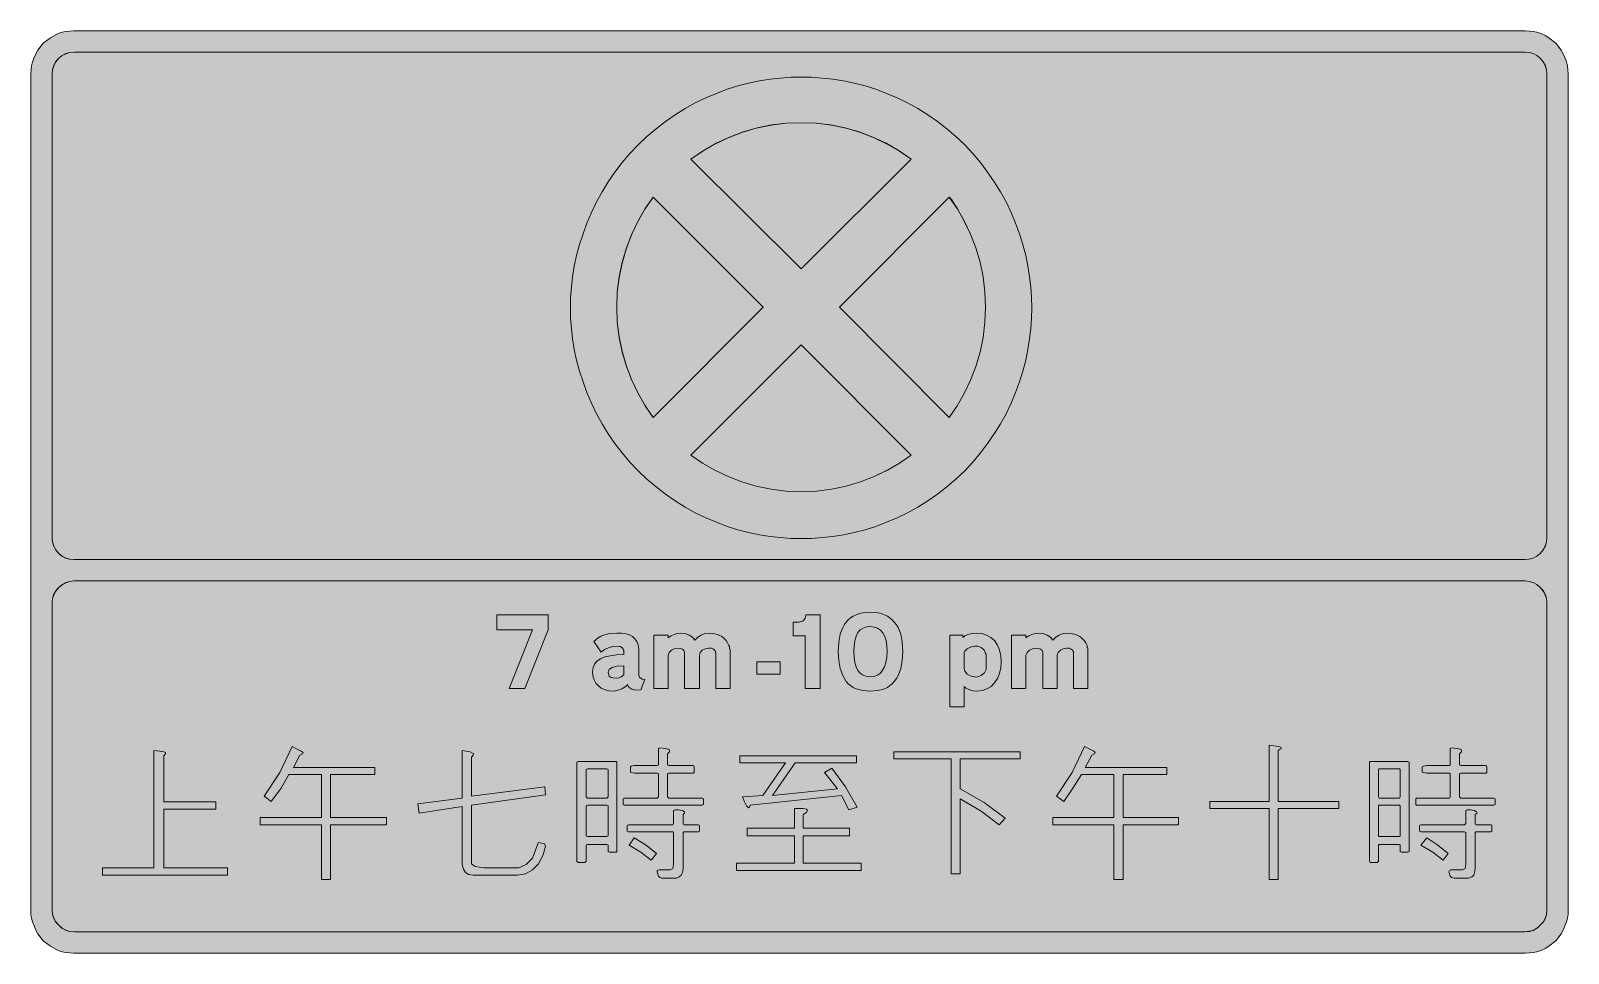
# Model space of a CAD drawing. Header units: metres. Extents: x 72 to 497, y 9 to 263.
import ezdxf

# ---------------------------------------------------------------- set-up
doc = ezdxf.new("R2010")
doc.units = ezdxf.units.M
for name, color, linetype, true_color in [('FILL_BLACK_000000', 7, 'Continuous', 0x000000), ('FILL_PINK_E1E1E1', 7, 'Continuous', 0xe1e1e1), ('FILL_WHITE_FFFFFF', 7, 'Continuous', 0xffffff), ('FILL_YELLOW_FFFF00', 7, 'Continuous', 0xffff00)]:
    doc.layers.add(name, color=color, linetype=linetype, true_color=true_color)

msp = doc.modelspace()

# ---------------------------------------------------------------- hatches: boundary and pattern name
at = {"layer": 'FILL_BLACK_000000', "true_color": 0x000000}
h = msp.add_hatch(color=7, dxfattribs=at)
h.dxf.hatch_style = 1
h.paths.add_polyline_path([(488.34, 262.96), (489.42, 262.62), (490.57, 262.05), (491.62, 261.4), (493.56, 259.92), (495.02, 258.01), (495.61, 257.01), (496.08, 255.96), (496.52, 254.78), (496.8, 253.64), (496.98, 251.46), (496.98, 20.52), (496.94, 19.44), (496.8, 18.36), (496.52, 17.28), (496.08, 16.2), (495.61, 15.05), (495.02, 14), (493.56, 12.06), (491.62, 10.57), (490.57, 9.93), (489.42, 9.36), (488.34, 9.02), (487.26, 8.8), (485.1, 8.64), (84.24, 8.64), (82.08, 8.8), (81, 9.02), (79.92, 9.36), (77.78, 10.57), (75.78, 12.06), (74.32, 13.99), (73.73, 15.05), (73.26, 16.2), (72.82, 17.28), (72.54, 18.36), (72.4, 19.44), (72.36, 20.52), (72.36, 251.46), (72.54, 253.64), (72.82, 254.78), (73.26, 255.96), (73.73, 257.01), (74.32, 258.01), (75.78, 259.92), (77.78, 261.4), (79.92, 262.62), (81, 262.96), (82.08, 263.18), (84.24, 263.34), (485.1, 263.34), (487.26, 263.18), (488.34, 262.96)])
h.paths.add_polyline_path([(82.08, 257.04), (81.02, 256.48), (80.1, 255.78), (79.29, 254.78), (78.73, 253.69), (78.4, 252.57), (78.3, 251.46), (78.3, 123.3), (78.4, 122.12), (78.73, 121), (79.29, 119.96), (80.1, 118.98), (80.97, 118.27), (81.97, 117.76), (83.06, 117.46), (84.24, 117.36), (485.1, 117.36), (486.2, 117.46), (487.3, 117.76), (488.34, 118.27), (489.24, 118.98), (490.05, 119.98), (490.61, 121.07), (490.94, 122.19), (491.04, 123.3), (491.04, 251.46), (490.94, 252.57), (490.61, 253.69), (490.05, 254.78), (489.24, 255.78), (488.32, 256.48), (487.26, 257.04), (486.18, 257.35), (485.1, 257.4), (84.24, 257.4), (83.16, 257.35), (82.08, 257.04)], flags=16)
h.paths.add_polyline_path([(83.14, 111.32), (82.03, 110.99), (81, 110.43), (80.1, 109.62), (79.29, 108.64), (78.73, 107.62), (78.4, 106.56), (78.3, 105.48), (78.3, 20.52), (78.4, 19.34), (78.73, 18.25), (79.29, 17.25), (80.1, 16.38), (80.97, 15.57), (81.97, 15.01), (83.06, 14.68), (84.24, 14.58), (485.1, 14.58), (486.28, 14.68), (487.37, 15.01), (488.37, 15.57), (489.24, 16.38), (490.05, 17.25), (490.61, 18.25), (490.94, 19.34), (491.04, 20.52), (491.04, 105.48), (490.94, 106.56), (490.61, 107.62), (490.05, 108.64), (489.24, 109.62), (488.34, 110.43), (487.3, 110.99), (486.2, 111.32), (485.1, 111.42), (84.24, 111.42), (83.14, 111.32)], flags=16)
h = msp.add_hatch(color=7, dxfattribs=at)
h.dxf.hatch_style = 1
h.paths.add_polyline_path([(347.15, 172.35), (346.39, 169.38), (345.46, 166.41), (344.34, 163.44), (343.11, 160.5), (341.72, 157.61), (340.17, 154.79), (338.47, 152.03), (336.62, 149.35), (334.65, 146.76), (332.53, 144.25), (330.3, 141.84), (327.89, 139.55), (325.38, 137.39), (322.79, 135.38), (320.11, 133.51), (317.35, 131.8), (314.53, 130.25), (311.64, 128.85), (308.7, 127.62), (305.73, 126.5), (302.76, 125.57), (299.79, 124.81), (296.82, 124.2), (293.85, 123.73), (290.9, 123.39), (287.99, 123.19), (285.12, 123.12), (282.28, 123.19), (279.43, 123.39), (276.54, 123.73), (273.6, 124.2), (270.63, 124.81), (267.66, 125.57), (264.69, 126.5), (261.72, 127.62), (258.78, 128.85), (255.89, 130.25), (253.07, 131.8), (250.31, 133.51), (247.63, 135.38), (245.04, 137.39), (242.53, 139.55), (240.12, 141.84), (237.83, 144.25), (235.7, 146.76), (233.71, 149.35), (231.86, 152.03), (230.16, 154.79), (228.6, 157.61), (227.18, 160.5), (225.9, 163.44), (223.92, 169.38), (223.12, 172.35), (222.48, 175.32), (222.01, 178.26), (221.67, 181.15), (221.47, 184), (221.4, 186.84), (221.47, 189.68), (221.67, 192.53), (222.01, 195.42), (222.48, 198.36), (223.12, 201.33), (223.92, 204.3), (225.9, 210.24), (227.18, 213.18), (228.6, 216.07), (230.16, 218.89), (231.86, 221.65), (233.71, 224.33), (235.7, 226.92), (237.83, 229.43), (240.12, 231.84), (242.53, 234.13), (245.04, 236.29), (247.63, 238.3), (250.31, 240.16), (253.07, 241.88), (255.89, 243.43), (258.78, 244.83), (261.72, 246.06), (264.69, 247.18), (267.66, 248.11), (270.63, 248.87), (273.6, 249.48), (276.54, 249.95), (279.43, 250.29), (282.28, 250.49), (285.12, 250.56), (287.99, 250.49), (290.9, 250.29), (293.85, 249.95), (296.82, 249.48), (299.79, 248.87), (302.76, 248.11), (305.73, 247.18), (308.7, 246.06), (311.64, 244.83), (314.53, 243.43), (317.35, 241.88), (320.11, 240.16), (322.79, 238.3), (325.38, 236.29), (327.89, 234.13), (330.3, 231.84), (332.53, 229.43), (334.65, 226.92), (336.62, 224.33), (338.47, 221.65), (340.17, 218.89), (341.72, 216.07), (343.11, 213.18), (344.34, 210.24), (345.46, 207.27), (346.39, 204.3), (347.15, 201.33), (347.76, 198.36), (348.23, 195.42), (348.57, 192.53), (348.77, 189.68), (348.84, 186.84), (348.77, 184), (348.57, 181.15), (348.23, 178.26), (347.76, 175.32), (347.15, 172.35)])
h.paths.add_polyline_path([(297.24, 236.53), (293.27, 237.32), (289.22, 237.8), (285.12, 237.96), (281.02, 237.8), (276.98, 237.32), (273, 236.53), (269.1, 235.42), (265.31, 234), (261.63, 232.26), (258.09, 230.23), (254.7, 227.88), (285.12, 197.64), (315.54, 227.88), (312.15, 230.23), (308.61, 232.26), (304.93, 234), (301.14, 235.42), (297.24, 236.53)], flags=16)
h.paths.add_polyline_path([(239.95, 210.51), (238.22, 206.83), (236.79, 203.04), (235.66, 199.14), (234.84, 195.16), (234.35, 191.12), (234.18, 187.02), (234.35, 182.92), (234.84, 178.87), (235.66, 174.9), (236.79, 171), (238.22, 167.21), (239.95, 163.53), (241.97, 159.99), (244.26, 156.6), (274.68, 187.02), (244.26, 217.44), (241.97, 214.05), (239.95, 210.51)], flags=16)
h.paths.add_polyline_path([(328.17, 159.81), (330.14, 163.21), (331.88, 166.83), (333.36, 170.64), (334.54, 174.62), (335.39, 178.69), (335.89, 182.84), (336.06, 187.02), (335.89, 191.28), (335.39, 195.41), (334.54, 199.45), (333.36, 203.4), (331.88, 207.22), (330.12, 210.78), (328.32, 214.2), (327.24, 215.82), (326.9, 216.27), (326.7, 216.72), (326.45, 216.9), (326.34, 217.08), (326.16, 217.26), (325.98, 217.44), (295.74, 187.02), (325.98, 156.6), (328.17, 159.81)], flags=16)
h.paths.add_polyline_path([(254.7, 146.16), (257.91, 143.97), (261.32, 142), (264.93, 140.26), (268.74, 138.78), (272.72, 137.6), (276.8, 136.75), (280.94, 136.25), (285.12, 136.08), (289.38, 136.25), (293.51, 136.75), (297.55, 137.6), (301.5, 138.78), (305.31, 140.26), (308.93, 142), (312.33, 143.97), (315.54, 146.16), (285.12, 176.58), (254.7, 146.16)], flags=16)
h = msp.add_hatch(color=7, dxfattribs=at)
h.dxf.hatch_style = 1
h.paths.add_polyline_path([(208.8, 81.72), (204.48, 81.72), (210.96, 97.92), (201.06, 97.92), (201.06, 102.06), (215.28, 102.06), (215.28, 97.92), (208.8, 81.72)])
h = msp.add_hatch(color=7, dxfattribs=at)
h.dxf.hatch_style = 1
h.paths.add_polyline_path([(282.96, 96.3), (282.96, 100.08), (284.58, 100.08), (285.66, 100.44), (286.2, 101.16), (286.36, 101.54), (286.38, 102.06), (290.34, 102.06), (290.34, 81.72), (286.2, 81.72), (286.2, 96.3), (282.96, 96.3)])
h = msp.add_hatch(color=7, dxfattribs=at)
h.dxf.hatch_style = 1
h.paths.add_polyline_path([(295.92, 96.71), (296.6, 98.56), (297.05, 99.36), (297.56, 100.08), (298.15, 100.71), (298.8, 101.26), (299.52, 101.73), (300.32, 102.11), (301.18, 102.4), (302.12, 102.61), (304.2, 102.78), (306.33, 102.61), (307.27, 102.4), (308.14, 102.11), (308.93, 101.73), (309.64, 101.26), (310.29, 100.71), (310.86, 100.08), (311.43, 99.36), (311.91, 98.56), (312.31, 97.68), (312.64, 96.71), (313.06, 94.51), (313.2, 91.98), (313.06, 89.45), (312.64, 87.23), (311.91, 85.32), (311.43, 84.48), (310.86, 83.7), (310.29, 83.07), (309.64, 82.52), (308.93, 82.05), (308.14, 81.68), (307.27, 81.38), (306.33, 81.17), (304.2, 81), (302.15, 81.17), (300.33, 81.68), (299.52, 82.05), (298.78, 82.52), (298.12, 83.07), (297.54, 83.7), (296.6, 85.32), (295.92, 87.23), (295.52, 89.45), (295.38, 91.98), (295.52, 94.51), (295.92, 96.71)])
h.paths.add_polyline_path([(299.97, 88.91), (300.32, 87.7), (300.8, 86.71), (301.43, 85.95), (302.21, 85.4), (303.13, 85.07), (304.2, 84.96), (305.32, 85.06), (306.25, 85.39), (307.01, 85.95), (307.62, 86.76), (308.12, 87.7), (308.52, 88.9), (308.78, 90.33), (308.88, 91.98), (308.8, 93.57), (308.58, 94.95), (308.21, 96.12), (307.69, 97.09), (307.03, 97.84), (306.22, 98.38), (305.28, 98.71), (304.2, 98.82), (303.16, 98.72), (302.22, 98.42), (301.42, 97.91), (300.78, 97.2), (300.31, 96.16), (299.97, 94.93), (299.77, 93.53), (299.7, 91.98), (299.77, 90.33), (299.97, 88.91)], flags=16)
h = msp.add_hatch(color=7, dxfattribs=at)
h.dxf.hatch_style = 1
h.paths.add_polyline_path([(236.14, 92.23), (235.98, 92.52), (235.87, 92.79), (235.62, 93.06), (235.12, 93.31), (234.36, 93.42), (233.07, 93.32), (231.91, 93.01), (230.84, 92.51), (229.86, 91.8), (227.88, 94.68), (229.09, 95.71), (229.8, 96.15), (230.58, 96.48), (232.31, 96.88), (234.18, 97.02), (235.51, 97.01), (236.68, 96.85), (237.68, 96.54), (238.52, 96.07), (239.2, 95.46), (239.72, 94.69), (240.09, 93.77), (240.3, 92.7), (240.3, 85.32), (240.5, 84.82), (240.63, 84.66), (240.84, 84.6), (241.24, 84.35), (241.92, 84.24), (240.84, 81.36), (239.38, 81.31), (238.32, 81.54), (237.49, 82.1), (237.06, 82.8), (236.85, 82.47), (236.52, 82.16), (235.6, 81.63), (234.5, 81.23), (233.46, 81), (232.15, 81.1), (230.96, 81.38), (229.94, 81.84), (229.14, 82.44), (228.43, 83.21), (227.92, 84.15), (227.62, 85.22), (227.52, 86.4), (227.65, 87.53), (228.06, 88.5), (228.73, 89.3), (229.68, 89.95), (230.89, 90.45), (232.38, 90.8), (234.13, 91.01), (236.16, 91.08), (236.16, 91.8), (236.14, 92.23)])
h.paths.add_polyline_path([(232.92, 87.52), (232.45, 87.26), (232.11, 86.96), (231.91, 86.61), (231.84, 86.22), (231.97, 85.45), (232.14, 85.16), (232.38, 84.96), (232.69, 84.75), (233.08, 84.64), (234.18, 84.6), (234.88, 84.71), (235.44, 84.96), (236.16, 85.5), (236.16, 88.02), (234.27, 87.89), (232.92, 87.52)], flags=16)
h = msp.add_hatch(color=7, dxfattribs=at)
h.dxf.hatch_style = 1
h.paths.add_polyline_path([(261.4, 92.14), (261, 92.52), (260.7, 92.73), (260.35, 92.83), (259.56, 92.88), (258.63, 92.72), (257.83, 92.29), (257.26, 91.66), (257.1, 91.3), (257.04, 90.9), (257.04, 81.72), (252.9, 81.72), (252.9, 91.8), (252.74, 92.27), (252.32, 92.61), (251.68, 92.81), (250.92, 92.88), (250.1, 92.72), (249.32, 92.29), (248.72, 91.66), (248.4, 90.9), (248.4, 81.72), (244.44, 81.72), (244.44, 96.48), (248.4, 96.48), (248.4, 95.76), (249.21, 96.28), (250.02, 96.66), (250.85, 96.91), (251.82, 97.02), (253.1, 96.89), (254.21, 96.5), (255.11, 95.88), (255.78, 95.04), (256.55, 95.88), (257.49, 96.5), (258.56, 96.89), (259.74, 97.02), (260.77, 96.91), (261.7, 96.71), (262.52, 96.43), (263.25, 96.05), (263.87, 95.58), (264.4, 95.02), (264.82, 94.36), (265.14, 93.6), (265.3, 93.33), (265.32, 93.06), (265.32, 92.88), (265.32, 92.7), (265.48, 92.59), (265.5, 92.34), (265.5, 81.72), (261.54, 81.72), (261.54, 91.62), (261.4, 92.14)])
h = msp.add_hatch(color=7, dxfattribs=at)
h.dxf.hatch_style = 1
h.paths.add_polyline_path([(326.16, 76.68), (326.16, 96.48), (329.76, 96.48), (329.76, 95.94), (329.94, 95.94), (330.3, 96.3), (331.2, 96.66), (332.37, 96.91), (333.54, 97.02), (334.99, 96.88), (336.33, 96.48), (337.54, 95.8), (338.58, 94.86), (339.32, 93.68), (339.89, 92.32), (340.25, 90.78), (340.38, 89.1), (340.26, 87.41), (339.9, 85.86), (339.32, 84.48), (338.54, 83.29), (337.57, 82.33), (336.43, 81.61), (335.14, 81.16), (333.72, 81), (332.52, 81.12), (331.45, 81.43), (330.61, 81.84), (330.12, 82.26), (330.12, 76.68), (326.16, 76.68)])
h.paths.add_polyline_path([(331.02, 85.68), (332.08, 85.12), (333, 84.96), (333.41, 84.89), (333.83, 84.94), (334.8, 85.32), (335.3, 85.65), (335.72, 86.06), (336.24, 86.94), (336.24, 91.26), (336.06, 91.44), (335.63, 92.32), (335.28, 92.73), (334.8, 93.06), (334.37, 93.27), (333.92, 93.38), (333.18, 93.42), (333, 93.42), (331.94, 93.16), (331.02, 92.68), (330.37, 92.03), (330.18, 91.66), (330.12, 91.26), (330.12, 87.3), (330.37, 86.56), (331.02, 85.68)], flags=16)
h = msp.add_hatch(color=7, dxfattribs=at)
h.dxf.hatch_style = 1
h.paths.add_polyline_path([(348.99, 92.72), (348.17, 92.3), (347.54, 91.67), (347.22, 90.9), (347.22, 81.72), (343.26, 81.72), (343.26, 96.48), (347.22, 96.48), (347.22, 95.76), (348.03, 96.28), (348.84, 96.66), (349.74, 96.91), (350.64, 97.02), (351.99, 96.89), (353.09, 96.5), (353.96, 95.88), (354.6, 95.04), (355.45, 95.88), (356.4, 96.5), (357.49, 96.89), (358.74, 97.02), (360.6, 96.71), (361.4, 96.43), (362.12, 96.05), (362.75, 95.58), (363.3, 95.02), (363.76, 94.36), (364.14, 93.6), (364.14, 93.06), (364.32, 92.88), (364.32, 92.7), (364.32, 92.34), (364.32, 81.72), (360.36, 81.72), (360.36, 91.62), (360.34, 91.89), (360.18, 92.16), (360.07, 92.41), (359.82, 92.52), (359.52, 92.73), (359.17, 92.83), (358.38, 92.88), (357.53, 92.72), (356.72, 92.3), (356.1, 91.67), (355.92, 91.3), (355.86, 90.9), (355.86, 81.72), (351.9, 81.72), (351.9, 91.8), (351.67, 92.27), (351.25, 92.61), (350.66, 92.81), (349.92, 92.88), (348.99, 92.72)])
h = msp.add_hatch(color=7, dxfattribs=at)
h.dxf.hatch_style = 1
h.paths.add_polyline_path([(279.36, 89.1), (279.36, 85.68), (272.88, 85.68), (272.88, 89.1), (279.36, 89.1)])
h = msp.add_hatch(color=7, dxfattribs=at)
h.dxf.hatch_style = 1
h.paths.add_polyline_path([(92.16, 32.22), (106.38, 32.22), (106.38, 64.62), (108, 64.44), (109.08, 64.26), (109.62, 64.08), (109.62, 63.72), (109.08, 63.18), (109.08, 50.4), (123.48, 50.4), (123.48, 48.42), (109.08, 48.42), (109.08, 32.22), (126.72, 32.22), (126.72, 30.24), (92.16, 30.24), (92.16, 32.22)])
h = msp.add_hatch(color=7, dxfattribs=at)
h.dxf.hatch_style = 1
h.paths.add_polyline_path([(155.16, 28.98), (152.64, 28.98), (152.64, 44.1), (135.72, 44.1), (135.72, 46.08), (152.64, 46.08), (152.64, 57.96), (143.64, 57.96), (141.48, 54.18), (138.78, 50.58), (136.8, 52.02), (141.12, 58.5), (144.54, 65.7), (145.98, 64.98), (147.06, 64.44), (147.6, 64.08), (147.42, 63.72), (146.7, 63.36), (144.9, 59.94), (167.4, 59.94), (167.4, 57.96), (155.16, 57.96), (155.16, 46.08), (170.64, 46.08), (170.64, 44.1), (155.16, 44.1), (155.16, 28.98)])
h = msp.add_hatch(color=7, dxfattribs=at)
h.dxf.hatch_style = 1
h.paths.add_polyline_path([(194.04, 33.3), (195.12, 32.58), (197.46, 32.22), (207.18, 32.22), (209.16, 33.12), (210.96, 34.92), (212.4, 38.88), (212.58, 39.24), (214.2, 38.88), (214.56, 38.16), (213.84, 35.82), (212.58, 33.3), (210.96, 31.68), (208.98, 30.6), (206.82, 30.24), (194.58, 30.24), (193.32, 30.42), (192.42, 30.96), (191.88, 31.86), (191.52, 33.12), (191.52, 49.14), (179.64, 47.34), (179.28, 49.86), (191.52, 51.48), (191.52, 64.62), (193.68, 64.26), (194.4, 63.9), (194.76, 63.72), (194.58, 63.36), (194.04, 62.82), (194.04, 52.02), (214.38, 54.54), (214.56, 52.38), (194.04, 49.5), (194.04, 33.3)])
h = msp.add_hatch(color=7, dxfattribs=at)
h.dxf.hatch_style = 1
h.paths.add_polyline_path([(257.76, 51.48), (258.12, 51.3), (258.12, 49.68), (257.76, 49.5), (236.34, 49.5), (235.98, 49.68), (235.98, 51.3), (236.34, 51.48), (245.34, 51.48), (245.7, 51.84), (245.7, 58.14), (245.34, 58.32), (239.04, 58.32), (238.14, 58.5), (237.96, 58.68), (237.96, 60.12), (238.14, 60.3), (239.04, 60.48), (245.34, 60.48), (245.7, 60.66), (245.7, 65.16), (246.06, 65.34), (247.5, 65.16), (248.4, 64.98), (248.76, 64.8), (248.76, 64.26), (248.22, 63.72), (248.22, 60.66), (248.58, 60.48), (255.42, 60.48), (255.6, 60.12), (255.6, 58.68), (255.42, 58.32), (248.58, 58.32), (248.22, 58.14), (248.22, 51.84), (248.58, 51.48), (257.76, 51.48)])
h = msp.add_hatch(color=7, dxfattribs=at)
h.dxf.hatch_style = 1
h.paths.add_polyline_path([(329.04, 30.6), (326.52, 30.6), (326.52, 62.28), (310.68, 62.28), (310.68, 64.26), (345.6, 64.26), (345.6, 62.28), (329.04, 62.28), (329.04, 54), (335.7, 50.22), (341.46, 45.9), (339.84, 44.1), (334.8, 47.88), (329.04, 51.3), (329.04, 30.6)])
h = msp.add_hatch(color=7, dxfattribs=at)
h.dxf.hatch_style = 1
h.paths.add_polyline_path([(374.04, 28.98), (371.52, 28.98), (371.52, 44.1), (354.6, 44.1), (354.6, 46.08), (371.52, 46.08), (371.52, 57.96), (362.52, 57.96), (360.18, 54.18), (357.66, 50.58), (355.68, 52.02), (360, 58.5), (363.42, 65.7), (364.86, 64.98), (365.94, 64.44), (366.3, 64.08), (366.12, 63.72), (365.4, 63.36), (363.6, 59.94), (386.1, 59.94), (386.1, 57.96), (374.04, 57.96), (374.04, 46.08), (389.34, 46.08), (389.34, 44.1), (374.04, 44.1), (374.04, 28.98)])
h = msp.add_hatch(color=7, dxfattribs=at)
h.dxf.hatch_style = 1
h.paths.add_polyline_path([(414.36, 48.6), (397.98, 48.6), (397.98, 50.58), (414.36, 50.58), (414.36, 66.06), (417.06, 65.7), (417.6, 65.52), (417.78, 65.16), (417.42, 64.98), (416.88, 64.62), (416.88, 50.58), (433.62, 50.58), (433.62, 48.6), (416.88, 48.6), (416.88, 28.98), (414.36, 28.98), (414.36, 48.6)])
h = msp.add_hatch(color=7, dxfattribs=at)
h.dxf.hatch_style = 1
h.paths.add_polyline_path([(476.46, 51.48), (476.82, 51.3), (476.82, 49.68), (476.46, 49.5), (455.04, 49.5), (454.86, 49.68), (454.86, 51.3), (455.04, 51.48), (464.22, 51.48), (464.4, 51.84), (464.4, 58.14), (464.22, 58.32), (457.92, 58.32), (457.02, 58.5), (456.66, 58.68), (456.66, 60.12), (457.02, 60.3), (457.92, 60.48), (464.22, 60.48), (464.4, 60.66), (464.4, 65.16), (464.76, 65.34), (466.2, 65.16), (467.1, 64.98), (467.46, 64.8), (467.46, 64.26), (466.92, 63.72), (466.92, 60.66), (467.28, 60.48), (474.3, 60.48), (474.48, 60.12), (474.48, 58.68), (474.3, 58.32), (467.28, 58.32), (466.92, 58.14), (466.92, 51.84), (467.28, 51.48), (476.46, 51.48)])
h = msp.add_hatch(color=7, dxfattribs=at)
h.dxf.hatch_style = 1
h.paths.add_polyline_path([(225.72, 38.52), (225.72, 34.02), (225.36, 33.66), (223.56, 33.66), (223.2, 34.02), (223.2, 61.38), (223.56, 61.56), (234, 61.56), (234.18, 61.38), (234.18, 36.72), (234, 36.54), (232.2, 36.54), (231.84, 36.72), (231.84, 38.52), (231.48, 38.7), (226.08, 38.7), (225.72, 38.52)])
h.paths.add_polyline_path([(231.48, 49.5), (226.08, 49.5), (225.72, 49.32), (225.72, 41.04), (226.08, 40.86), (231.48, 40.86), (231.84, 41.04), (231.84, 49.32), (231.48, 49.5)], flags=16)
h.paths.add_polyline_path([(231.84, 59.4), (231.48, 59.58), (226.08, 59.58), (225.72, 59.4), (225.72, 51.84), (226.08, 51.48), (231.48, 51.48), (231.84, 51.84), (231.84, 59.4)], flags=16)
h = msp.add_hatch(color=7, dxfattribs=at)
h.dxf.hatch_style = 1
h.paths.add_polyline_path([(293.58, 59.76), (297.36, 54.54), (300.6, 48.96), (298.26, 48.24), (296.28, 52.2), (271.08, 49.5), (270.9, 48.96), (270.54, 48.78), (270, 49.32), (269.46, 50.4), (268.92, 51.84), (274.5, 52.2), (280.8, 61.2), (268.2, 61.2), (268.2, 63.18), (300.42, 63.18), (300.42, 61.2), (283.5, 61.2), (277.2, 52.2), (295.2, 54), (291.6, 58.5), (293.58, 59.76)])
h = msp.add_hatch(color=7, dxfattribs=at)
h.dxf.hatch_style = 1
h.paths.add_polyline_path([(444.6, 34.02), (444.24, 33.66), (442.26, 33.66), (442.08, 34.02), (442.08, 61.38), (442.26, 61.56), (452.7, 61.56), (453.06, 61.38), (453.06, 36.72), (452.7, 36.54), (450.9, 36.54), (450.54, 36.72), (450.54, 38.52), (450.36, 38.7), (444.78, 38.7), (444.6, 38.52), (444.6, 34.02)])
h.paths.add_polyline_path([(444.78, 40.86), (450.36, 40.86), (450.54, 41.04), (450.54, 49.32), (450.36, 49.5), (444.78, 49.5), (444.6, 49.32), (444.6, 41.04), (444.78, 40.86)], flags=16)
h.paths.add_polyline_path([(444.78, 59.58), (444.6, 59.4), (444.6, 51.84), (444.78, 51.48), (450.36, 51.48), (450.54, 51.84), (450.54, 59.4), (450.36, 59.58), (444.78, 59.58)], flags=16)
h = msp.add_hatch(color=7, dxfattribs=at)
h.dxf.hatch_style = 1
h.paths.add_polyline_path([(252.54, 41.94), (252.54, 32.04), (252.36, 30.96), (252, 30.24), (251.46, 29.7), (250.74, 29.34), (246.6, 29.34), (246.06, 29.52), (245.7, 29.88), (245.34, 31.14), (245.34, 31.5), (245.88, 31.68), (248.94, 31.68), (249.66, 32.04), (249.84, 33.12), (249.84, 41.94), (249.66, 42.12), (237.42, 42.12), (237.06, 42.3), (237.06, 43.92), (237.42, 44.1), (249.66, 44.1), (249.84, 44.46), (249.84, 48.06), (250.38, 48.24), (251.28, 48.24), (252.36, 48.06), (252.9, 47.7), (252.9, 47.34), (252.54, 46.98), (252.54, 44.46), (252.72, 44.1), (256.68, 44.1), (257.04, 43.92), (257.04, 42.3), (256.68, 42.12), (252.72, 42.12), (252.54, 41.94)])
h = msp.add_hatch(color=7, dxfattribs=at)
h.dxf.hatch_style = 1
h.paths.add_polyline_path([(285.66, 33.48), (301.68, 33.48), (301.68, 31.5), (267.3, 31.5), (267.3, 33.48), (283.32, 33.48), (283.32, 41.04), (270.18, 41.04), (270.18, 43.2), (283.32, 43.2), (283.32, 48.6), (285.66, 48.6), (286.56, 48.42), (286.92, 48.06), (286.56, 47.52), (285.66, 46.98), (285.66, 43.2), (298.44, 43.2), (298.44, 41.04), (285.66, 41.04), (285.66, 33.48)])
h = msp.add_hatch(color=7, dxfattribs=at)
h.dxf.hatch_style = 1
h.paths.add_polyline_path([(468.72, 41.94), (468.36, 42.12), (456.3, 42.12), (455.94, 42.3), (455.94, 43.92), (456.3, 44.1), (468.36, 44.1), (468.72, 44.46), (468.72, 48.06), (469.08, 48.24), (469.98, 48.24), (471.06, 48.06), (471.6, 47.7), (471.78, 47.34), (471.24, 46.98), (471.24, 44.46), (471.42, 44.1), (475.56, 44.1), (475.92, 43.92), (475.92, 42.3), (475.56, 42.12), (471.42, 42.12), (471.24, 41.94), (471.24, 32.04), (471.06, 30.96), (470.88, 30.24), (470.34, 29.7), (469.44, 29.34), (465.48, 29.34), (464.76, 29.52), (464.4, 29.88), (464.04, 31.14), (464.22, 31.5), (464.58, 31.68), (467.82, 31.68), (468.54, 32.04), (468.72, 33.12), (468.72, 41.94)])
h = msp.add_hatch(color=7, dxfattribs=at)
h.dxf.hatch_style = 1
h.paths.add_polyline_path([(240.84, 36.54), (237.6, 38.52), (239.04, 40.5), (242.28, 38.52), (245.16, 36.18), (243.72, 34.38), (240.84, 36.54)])
h = msp.add_hatch(color=7, dxfattribs=at)
h.dxf.hatch_style = 1
h.paths.add_polyline_path([(456.3, 38.52), (457.92, 40.5), (460.98, 38.52), (463.86, 36.18), (462.42, 34.38), (459.54, 36.54), (456.3, 38.52)])
at = {"layer": 'FILL_PINK_E1E1E1', "true_color": 0xe1e1e1}
h = msp.add_hatch(color=7, dxfattribs=at)
h.dxf.hatch_style = 1
h.paths.add_polyline_path([(285.12, 197.64), (254.7, 227.88), (257.91, 230.07), (261.31, 232.04), (264.93, 233.78), (268.74, 235.26), (272.72, 236.44), (276.8, 237.28), (280.94, 237.79), (285.12, 237.96), (289.38, 237.79), (293.51, 237.28), (297.55, 236.44), (301.5, 235.26), (305.31, 233.78), (308.92, 232.04), (312.33, 230.07), (315.54, 227.88), (285.12, 197.64)])
h = msp.add_hatch(color=7, dxfattribs=at)
h.dxf.hatch_style = 1
h.paths.add_polyline_path([(242.07, 159.81), (240.1, 163.21), (238.36, 166.83), (236.88, 170.64), (235.7, 174.62), (234.86, 178.69), (234.35, 182.84), (234.18, 187.02), (234.35, 191.28), (234.86, 195.41), (235.7, 199.45), (236.88, 203.4), (238.36, 207.21), (240.1, 210.82), (242.07, 214.23), (244.26, 217.44), (274.68, 187.02), (244.26, 156.6), (242.07, 159.81)])
h = msp.add_hatch(color=7, dxfattribs=at)
h.dxf.hatch_style = 1
h.paths.add_polyline_path([(328.17, 214.23), (330.14, 210.82), (331.88, 207.21), (333.36, 203.4), (334.54, 199.45), (335.38, 195.41), (335.89, 191.28), (336.06, 187.02), (335.89, 182.84), (335.38, 178.69), (334.54, 174.62), (333.36, 170.64), (331.88, 166.83), (330.14, 163.21), (328.17, 159.81), (325.98, 156.6), (295.74, 187.02), (325.98, 217.44), (328.17, 214.23)])
h = msp.add_hatch(color=7, dxfattribs=at)
h.dxf.hatch_style = 1
h.paths.add_polyline_path([(312.33, 143.97), (308.92, 142), (305.31, 140.26), (301.5, 138.78), (297.55, 137.6), (293.51, 136.75), (289.38, 136.25), (285.12, 136.08), (280.94, 136.25), (276.8, 136.75), (272.72, 137.6), (268.74, 138.78), (264.93, 140.26), (261.31, 142), (257.91, 143.97), (254.7, 146.16), (285.12, 176.58), (315.54, 146.16), (312.33, 143.97)])
at = {"layer": 'FILL_WHITE_FFFFFF', "true_color": 0xffffff}
h = msp.add_hatch(color=7, dxfattribs=at)
h.dxf.hatch_style = 1
h.paths.add_polyline_path([(486.2, 111.32), (487.31, 110.99), (488.34, 110.43), (489.24, 109.62), (489.72, 109.18), (490.1, 108.7), (490.68, 107.64), (490.93, 106.56), (491.04, 105.48), (491.04, 20.52), (490.93, 19.44), (490.68, 18.36), (490.1, 17.3), (489.72, 16.82), (489.24, 16.38), (488.8, 15.9), (488.32, 15.52), (487.26, 14.94), (486.18, 14.69), (485.1, 14.58), (84.24, 14.58), (83.14, 14.68), (82.04, 15.01), (81, 15.57), (80.1, 16.38), (79.29, 17.28), (78.73, 18.31), (78.4, 19.42), (78.3, 20.52), (78.3, 105.48), (78.41, 106.56), (78.66, 107.64), (79.25, 108.7), (79.62, 109.18), (80.1, 109.62), (81.02, 110.38), (82.08, 110.88), (83.16, 111.28), (84.24, 111.42), (485.1, 111.42), (486.2, 111.32)])
at = {"layer": 'FILL_YELLOW_FFFF00', "true_color": 0xffff00}
h = msp.add_hatch(color=7, dxfattribs=at)
h.dxf.hatch_style = 1
h.paths.add_polyline_path([(83.14, 117.46), (82.03, 117.76), (81, 118.27), (80.1, 118.98), (79.29, 119.98), (78.73, 121.07), (78.4, 122.19), (78.3, 123.3), (78.3, 251.46), (78.41, 252.54), (78.66, 253.62), (79.24, 254.77), (80.1, 255.78), (81, 256.49), (82.03, 256.99), (83.14, 257.3), (84.24, 257.4), (485.1, 257.4), (486.18, 257.35), (487.26, 257.04), (488.32, 256.48), (489.24, 255.78), (490.09, 254.77), (490.68, 253.62), (490.93, 252.54), (491.04, 251.46), (491.04, 123.3), (490.93, 122.22), (490.68, 121.14), (490.09, 120.06), (489.24, 118.98), (488.32, 118.28), (487.26, 117.72), (486.18, 117.4), (485.1, 117.36), (84.24, 117.36), (83.14, 117.46)])

# ---------------------------------------------------------------- linework, layer by layer
at = {"layer": 'FILL_BLACK_000000', "lineweight": 0, "true_color": 0x000000}
for points in [[(488.34, 262.96), (489.42, 262.62), (490.57, 262.05), (491.62, 261.4), (493.56, 259.92), (495.02, 258.01), (495.61, 257.01), (496.08, 255.96), (496.52, 254.78), (496.8, 253.64), (496.98, 251.46), (496.98, 20.52), (496.94, 19.44), (496.8, 18.36), (496.52, 17.28), (496.08, 16.2), (495.61, 15.05), (495.02, 14), (493.56, 12.06), (491.62, 10.57), (490.57, 9.93), (489.42, 9.36), (488.34, 9.02), (487.26, 8.8), (485.1, 8.64), (84.24, 8.64), (82.08, 8.8), (81, 9.02), (79.92, 9.36), (77.78, 10.57), (75.78, 12.06), (74.32, 13.99), (73.73, 15.05), (73.26, 16.2), (72.82, 17.28), (72.54, 18.36), (72.4, 19.44), (72.36, 20.52), (72.36, 251.46), (72.54, 253.64), (72.82, 254.78), (73.26, 255.96), (73.73, 257.01), (74.32, 258.01), (75.78, 259.92), (77.78, 261.4), (79.92, 262.62), (81, 262.96), (82.08, 263.18), (84.24, 263.34), (485.1, 263.34), (487.26, 263.18)], [(82.08, 257.04), (81.02, 256.48), (80.1, 255.78), (79.29, 254.78), (78.73, 253.69), (78.4, 252.57), (78.3, 251.46), (78.3, 123.3), (78.4, 122.12), (78.73, 121), (79.29, 119.96), (80.1, 118.98), (80.97, 118.27), (81.97, 117.76), (83.06, 117.46), (84.24, 117.36), (485.1, 117.36), (486.2, 117.46), (487.3, 117.76), (488.34, 118.27), (489.24, 118.98), (490.05, 119.98), (490.61, 121.07), (490.94, 122.19), (491.04, 123.3), (491.04, 251.46), (490.94, 252.57), (490.61, 253.69), (490.05, 254.78), (489.24, 255.78), (488.32, 256.48), (487.26, 257.04), (486.18, 257.35), (485.1, 257.4), (84.24, 257.4), (83.16, 257.35)], [(347.15, 172.35), (346.39, 169.38), (345.46, 166.41), (344.34, 163.44), (343.11, 160.5), (341.72, 157.61), (340.17, 154.79), (338.47, 152.03), (336.62, 149.35), (334.65, 146.76), (332.53, 144.25), (330.3, 141.84), (327.89, 139.55), (325.38, 137.39), (322.79, 135.38), (320.11, 133.51), (317.35, 131.8), (314.53, 130.25), (311.64, 128.85), (308.7, 127.62), (305.73, 126.5), (302.76, 125.57), (299.79, 124.81), (296.82, 124.2), (293.85, 123.73), (290.9, 123.39), (287.99, 123.19), (285.12, 123.12), (282.28, 123.19), (279.43, 123.39), (276.54, 123.73), (273.6, 124.2), (270.63, 124.81), (267.66, 125.57), (264.69, 126.5), (261.72, 127.62), (258.78, 128.85), (255.89, 130.25), (253.07, 131.8), (250.31, 133.51), (247.63, 135.38), (245.04, 137.39), (242.53, 139.55), (240.12, 141.84), (237.83, 144.25), (235.7, 146.76), (233.71, 149.35), (231.86, 152.03), (230.16, 154.79), (228.6, 157.61), (227.18, 160.5), (225.9, 163.44), (223.92, 169.38), (223.12, 172.35), (222.48, 175.32), (222.01, 178.26), (221.67, 181.15), (221.47, 184), (221.4, 186.84), (221.47, 189.68), (221.67, 192.53), (222.01, 195.42), (222.48, 198.36), (223.12, 201.33), (223.92, 204.3), (225.9, 210.24), (227.18, 213.18), (228.6, 216.07), (230.16, 218.89), (231.86, 221.65), (233.71, 224.33), (235.7, 226.92), (237.83, 229.43), (240.12, 231.84), (242.53, 234.13), (245.04, 236.29), (247.63, 238.3), (250.31, 240.16), (253.07, 241.88), (255.89, 243.43), (258.78, 244.83), (261.72, 246.06), (264.69, 247.18), (267.66, 248.11), (270.63, 248.87), (273.6, 249.48), (276.54, 249.95), (279.43, 250.29), (282.28, 250.49), (285.12, 250.56), (287.99, 250.49), (290.9, 250.29), (293.85, 249.95), (296.82, 249.48), (299.79, 248.87), (302.76, 248.11), (305.73, 247.18), (308.7, 246.06), (311.64, 244.83), (314.53, 243.43), (317.35, 241.88), (320.11, 240.16), (322.79, 238.3), (325.38, 236.29), (327.89, 234.13), (330.3, 231.84), (332.53, 229.43), (334.65, 226.92), (336.62, 224.33), (338.47, 221.65), (340.17, 218.89), (341.72, 216.07), (343.11, 213.18), (344.34, 210.24), (345.46, 207.27), (346.39, 204.3), (347.15, 201.33), (347.76, 198.36), (348.23, 195.42), (348.57, 192.53), (348.77, 189.68), (348.84, 186.84), (348.77, 184), (348.57, 181.15), (348.23, 178.26), (347.76, 175.32)], [(297.24, 236.53), (293.27, 237.32), (289.22, 237.8), (285.12, 237.96), (281.02, 237.8), (276.98, 237.32), (273, 236.53), (269.1, 235.42), (265.31, 234), (261.63, 232.26), (258.09, 230.23), (254.7, 227.88), (285.12, 197.64), (315.54, 227.88), (312.15, 230.23), (308.61, 232.26), (304.93, 234), (301.14, 235.42)], [(239.95, 210.51), (238.22, 206.83), (236.79, 203.04), (235.66, 199.14), (234.84, 195.16), (234.35, 191.12), (234.18, 187.02), (234.35, 182.92), (234.84, 178.87), (235.66, 174.9), (236.79, 171), (238.22, 167.21), (239.95, 163.53), (241.97, 159.99), (244.26, 156.6), (274.68, 187.02), (244.26, 217.44), (241.97, 214.05)], [(328.17, 159.81), (330.14, 163.21), (331.88, 166.83), (333.36, 170.64), (334.54, 174.62), (335.39, 178.69), (335.89, 182.84), (336.06, 187.02), (335.89, 191.28), (335.39, 195.41), (334.54, 199.45), (333.36, 203.4), (331.88, 207.22), (330.12, 210.78), (328.32, 214.2), (327.24, 215.82), (326.9, 216.27), (326.7, 216.72), (326.45, 216.9), (326.34, 217.08), (326.16, 217.26), (325.98, 217.44), (295.74, 187.02), (325.98, 156.6)], [(254.7, 146.16), (257.91, 143.97), (261.32, 142), (264.93, 140.26), (268.74, 138.78), (272.72, 137.6), (276.8, 136.75), (280.94, 136.25), (285.12, 136.08), (289.38, 136.25), (293.51, 136.75), (297.55, 137.6), (301.5, 138.78), (305.31, 140.26), (308.93, 142), (312.33, 143.97), (315.54, 146.16), (285.12, 176.58)], [(83.14, 111.32), (82.03, 110.99), (81, 110.43), (80.1, 109.62), (79.29, 108.64), (78.73, 107.62), (78.4, 106.56), (78.3, 105.48), (78.3, 20.52), (78.4, 19.34), (78.73, 18.25), (79.29, 17.25), (80.1, 16.38), (80.97, 15.57), (81.97, 15.01), (83.06, 14.68), (84.24, 14.58), (485.1, 14.58), (486.28, 14.68), (487.37, 15.01), (488.37, 15.57), (489.24, 16.38), (490.05, 17.25), (490.61, 18.25), (490.94, 19.34), (491.04, 20.52), (491.04, 105.48), (490.94, 106.56), (490.61, 107.62), (490.05, 108.64), (489.24, 109.62), (488.34, 110.43), (487.3, 110.99), (486.2, 111.32), (485.1, 111.42), (84.24, 111.42)], [(208.8, 81.72), (204.48, 81.72), (210.96, 97.92), (201.06, 97.92), (201.06, 102.06), (215.28, 102.06), (215.28, 97.92)], [(282.96, 96.3), (282.96, 100.08), (284.58, 100.08), (285.66, 100.44), (286.2, 101.16), (286.36, 101.54), (286.38, 102.06), (290.34, 102.06), (290.34, 81.72), (286.2, 81.72), (286.2, 96.3)], [(295.92, 96.71), (296.6, 98.56), (297.05, 99.36), (297.56, 100.08), (298.15, 100.71), (298.8, 101.26), (299.52, 101.73), (300.32, 102.11), (301.18, 102.4), (302.12, 102.61), (304.2, 102.78), (306.33, 102.61), (307.27, 102.4), (308.14, 102.11), (308.93, 101.73), (309.64, 101.26), (310.29, 100.71), (310.86, 100.08), (311.43, 99.36), (311.91, 98.56), (312.31, 97.68), (312.64, 96.71), (313.06, 94.51), (313.2, 91.98), (313.06, 89.45), (312.64, 87.23), (311.91, 85.32), (311.43, 84.48), (310.86, 83.7), (310.29, 83.07), (309.64, 82.52), (308.93, 82.05), (308.14, 81.68), (307.27, 81.38), (306.33, 81.17), (304.2, 81), (302.15, 81.17), (300.33, 81.68), (299.52, 82.05), (298.78, 82.52), (298.12, 83.07), (297.54, 83.7), (296.6, 85.32), (295.92, 87.23), (295.52, 89.45), (295.38, 91.98), (295.52, 94.51)], [(299.97, 88.91), (300.32, 87.7), (300.8, 86.71), (301.43, 85.95), (302.21, 85.4), (303.13, 85.07), (304.2, 84.96), (305.32, 85.06), (306.25, 85.39), (307.01, 85.95), (307.62, 86.76), (308.12, 87.7), (308.52, 88.9), (308.78, 90.33), (308.88, 91.98), (308.8, 93.57), (308.58, 94.95), (308.21, 96.12), (307.69, 97.09), (307.03, 97.84), (306.22, 98.38), (305.28, 98.71), (304.2, 98.82), (303.16, 98.72), (302.22, 98.42), (301.42, 97.91), (300.78, 97.2), (300.31, 96.16), (299.97, 94.93), (299.77, 93.53), (299.7, 91.98), (299.77, 90.33)], [(236.14, 92.23), (235.98, 92.52), (235.87, 92.79), (235.62, 93.06), (235.12, 93.31), (234.36, 93.42), (233.07, 93.32), (231.91, 93.01), (230.84, 92.51), (229.86, 91.8), (227.88, 94.68), (229.09, 95.71), (229.8, 96.15), (230.58, 96.48), (232.31, 96.88), (234.18, 97.02), (235.51, 97.01), (236.68, 96.85), (237.68, 96.54), (238.52, 96.07), (239.2, 95.46), (239.72, 94.69), (240.09, 93.77), (240.3, 92.7), (240.3, 85.32), (240.5, 84.82), (240.63, 84.66), (240.84, 84.6), (241.24, 84.35), (241.92, 84.24), (240.84, 81.36), (239.38, 81.31), (238.32, 81.54), (237.49, 82.1), (237.06, 82.8), (236.85, 82.47), (236.52, 82.16), (235.6, 81.63), (234.5, 81.23), (233.46, 81), (232.15, 81.1), (230.96, 81.38), (229.94, 81.84), (229.14, 82.44), (228.43, 83.21), (227.92, 84.15), (227.62, 85.22), (227.52, 86.4), (227.65, 87.53), (228.06, 88.5), (228.73, 89.3), (229.68, 89.95), (230.89, 90.45), (232.38, 90.8), (234.13, 91.01), (236.16, 91.08), (236.16, 91.8)], [(261.4, 92.14), (261, 92.52), (260.7, 92.73), (260.35, 92.83), (259.56, 92.88), (258.63, 92.72), (257.83, 92.29), (257.26, 91.66), (257.1, 91.3), (257.04, 90.9), (257.04, 81.72), (252.9, 81.72), (252.9, 91.8), (252.74, 92.27), (252.32, 92.61), (251.68, 92.81), (250.92, 92.88), (250.1, 92.72), (249.32, 92.29), (248.72, 91.66), (248.4, 90.9), (248.4, 81.72), (244.44, 81.72), (244.44, 96.48), (248.4, 96.48), (248.4, 95.76), (249.21, 96.28), (250.02, 96.66), (250.85, 96.91), (251.82, 97.02), (253.1, 96.89), (254.21, 96.5), (255.11, 95.88), (255.78, 95.04), (256.55, 95.88), (257.49, 96.5), (258.56, 96.89), (259.74, 97.02), (260.77, 96.91), (261.7, 96.71), (262.52, 96.43), (263.25, 96.05), (263.87, 95.58), (264.4, 95.02), (264.82, 94.36), (265.14, 93.6), (265.3, 93.33), (265.32, 93.06), (265.32, 92.88), (265.32, 92.7), (265.48, 92.59), (265.5, 92.34), (265.5, 81.72), (261.54, 81.72), (261.54, 91.62)], [(326.16, 76.68), (326.16, 96.48), (329.76, 96.48), (329.76, 95.94), (329.94, 95.94), (330.3, 96.3), (331.2, 96.66), (332.37, 96.91), (333.54, 97.02), (334.99, 96.88), (336.33, 96.48), (337.54, 95.8), (338.58, 94.86), (339.32, 93.68), (339.89, 92.32), (340.25, 90.78), (340.38, 89.1), (340.26, 87.41), (339.9, 85.86), (339.32, 84.48), (338.54, 83.29), (337.57, 82.33), (336.43, 81.61), (335.14, 81.16), (333.72, 81), (332.52, 81.12), (331.45, 81.43), (330.61, 81.84), (330.12, 82.26), (330.12, 76.68)], [(331.02, 85.68), (332.08, 85.12), (333, 84.96), (333.41, 84.89), (333.83, 84.94), (334.8, 85.32), (335.3, 85.65), (335.72, 86.06), (336.24, 86.94), (336.24, 91.26), (336.06, 91.44), (335.63, 92.32), (335.28, 92.73), (334.8, 93.06), (334.37, 93.27), (333.92, 93.38), (333.18, 93.42), (333, 93.42), (331.94, 93.16), (331.02, 92.68), (330.37, 92.03), (330.18, 91.66), (330.12, 91.26), (330.12, 87.3), (330.37, 86.56)], [(348.99, 92.72), (348.17, 92.3), (347.54, 91.67), (347.22, 90.9), (347.22, 81.72), (343.26, 81.72), (343.26, 96.48), (347.22, 96.48), (347.22, 95.76), (348.03, 96.28), (348.84, 96.66), (349.74, 96.91), (350.64, 97.02), (351.99, 96.89), (353.09, 96.5), (353.96, 95.88), (354.6, 95.04), (355.45, 95.88), (356.4, 96.5), (357.49, 96.89), (358.74, 97.02), (360.6, 96.71), (361.4, 96.43), (362.12, 96.05), (362.75, 95.58), (363.3, 95.02), (363.76, 94.36), (364.14, 93.6), (364.14, 93.06), (364.32, 92.88), (364.32, 92.7), (364.32, 92.34), (364.32, 81.72), (360.36, 81.72), (360.36, 91.62), (360.34, 91.89), (360.18, 92.16), (360.07, 92.41), (359.82, 92.52), (359.52, 92.73), (359.17, 92.83), (358.38, 92.88), (357.53, 92.72), (356.72, 92.3), (356.1, 91.67), (355.92, 91.3), (355.86, 90.9), (355.86, 81.72), (351.9, 81.72), (351.9, 91.8), (351.67, 92.27), (351.25, 92.61), (350.66, 92.81), (349.92, 92.88)], [(232.92, 87.52), (232.45, 87.26), (232.11, 86.96), (231.91, 86.61), (231.84, 86.22), (231.97, 85.45), (232.14, 85.16), (232.38, 84.96), (232.69, 84.75), (233.08, 84.64), (234.18, 84.6), (234.88, 84.71), (235.44, 84.96), (236.16, 85.5), (236.16, 88.02), (234.27, 87.89)], [(279.36, 89.1), (279.36, 85.68), (272.88, 85.68), (272.88, 89.1)], [(92.16, 32.22), (106.38, 32.22), (106.38, 64.62), (108, 64.44), (109.08, 64.26), (109.62, 64.08), (109.62, 63.72), (109.08, 63.18), (109.08, 50.4), (123.48, 50.4), (123.48, 48.42), (109.08, 48.42), (109.08, 32.22), (126.72, 32.22), (126.72, 30.24), (92.16, 30.24)], [(155.16, 28.98), (152.64, 28.98), (152.64, 44.1), (135.72, 44.1), (135.72, 46.08), (152.64, 46.08), (152.64, 57.96), (143.64, 57.96), (141.48, 54.18), (138.78, 50.58), (136.8, 52.02), (141.12, 58.5), (144.54, 65.7), (145.98, 64.98), (147.06, 64.44), (147.6, 64.08), (147.42, 63.72), (146.7, 63.36), (144.9, 59.94), (167.4, 59.94), (167.4, 57.96), (155.16, 57.96), (155.16, 46.08), (170.64, 46.08), (170.64, 44.1), (155.16, 44.1)], [(194.04, 33.3), (195.12, 32.58), (197.46, 32.22), (207.18, 32.22), (209.16, 33.12), (210.96, 34.92), (212.4, 38.88), (212.58, 39.24), (214.2, 38.88), (214.56, 38.16), (213.84, 35.82), (212.58, 33.3), (210.96, 31.68), (208.98, 30.6), (206.82, 30.24), (194.58, 30.24), (193.32, 30.42), (192.42, 30.96), (191.88, 31.86), (191.52, 33.12), (191.52, 49.14), (179.64, 47.34), (179.28, 49.86), (191.52, 51.48), (191.52, 64.62), (193.68, 64.26), (194.4, 63.9), (194.76, 63.72), (194.58, 63.36), (194.04, 62.82), (194.04, 52.02), (214.38, 54.54), (214.56, 52.38), (194.04, 49.5)], [(257.76, 51.48), (258.12, 51.3), (258.12, 49.68), (257.76, 49.5), (236.34, 49.5), (235.98, 49.68), (235.98, 51.3), (236.34, 51.48), (245.34, 51.48), (245.7, 51.84), (245.7, 58.14), (245.34, 58.32), (239.04, 58.32), (238.14, 58.5), (237.96, 58.68), (237.96, 60.12), (238.14, 60.3), (239.04, 60.48), (245.34, 60.48), (245.7, 60.66), (245.7, 65.16), (246.06, 65.34), (247.5, 65.16), (248.4, 64.98), (248.76, 64.8), (248.76, 64.26), (248.22, 63.72), (248.22, 60.66), (248.58, 60.48), (255.42, 60.48), (255.6, 60.12), (255.6, 58.68), (255.42, 58.32), (248.58, 58.32), (248.22, 58.14), (248.22, 51.84), (248.58, 51.48)], [(329.04, 30.6), (326.52, 30.6), (326.52, 62.28), (310.68, 62.28), (310.68, 64.26), (345.6, 64.26), (345.6, 62.28), (329.04, 62.28), (329.04, 54), (335.7, 50.22), (341.46, 45.9), (339.84, 44.1), (334.8, 47.88), (329.04, 51.3)], [(374.04, 28.98), (371.52, 28.98), (371.52, 44.1), (354.6, 44.1), (354.6, 46.08), (371.52, 46.08), (371.52, 57.96), (362.52, 57.96), (360.18, 54.18), (357.66, 50.58), (355.68, 52.02), (360, 58.5), (363.42, 65.7), (364.86, 64.98), (365.94, 64.44), (366.3, 64.08), (366.12, 63.72), (365.4, 63.36), (363.6, 59.94), (386.1, 59.94), (386.1, 57.96), (374.04, 57.96), (374.04, 46.08), (389.34, 46.08), (389.34, 44.1), (374.04, 44.1)], [(414.36, 48.6), (397.98, 48.6), (397.98, 50.58), (414.36, 50.58), (414.36, 66.06), (417.06, 65.7), (417.6, 65.52), (417.78, 65.16), (417.42, 64.98), (416.88, 64.62), (416.88, 50.58), (433.62, 50.58), (433.62, 48.6), (416.88, 48.6), (416.88, 28.98), (414.36, 28.98)], [(476.46, 51.48), (476.82, 51.3), (476.82, 49.68), (476.46, 49.5), (455.04, 49.5), (454.86, 49.68), (454.86, 51.3), (455.04, 51.48), (464.22, 51.48), (464.4, 51.84), (464.4, 58.14), (464.22, 58.32), (457.92, 58.32), (457.02, 58.5), (456.66, 58.68), (456.66, 60.12), (457.02, 60.3), (457.92, 60.48), (464.22, 60.48), (464.4, 60.66), (464.4, 65.16), (464.76, 65.34), (466.2, 65.16), (467.1, 64.98), (467.46, 64.8), (467.46, 64.26), (466.92, 63.72), (466.92, 60.66), (467.28, 60.48), (474.3, 60.48), (474.48, 60.12), (474.48, 58.68), (474.3, 58.32), (467.28, 58.32), (466.92, 58.14), (466.92, 51.84), (467.28, 51.48)], [(225.72, 38.52), (225.72, 34.02), (225.36, 33.66), (223.56, 33.66), (223.2, 34.02), (223.2, 61.38), (223.56, 61.56), (234, 61.56), (234.18, 61.38), (234.18, 36.72), (234, 36.54), (232.2, 36.54), (231.84, 36.72), (231.84, 38.52), (231.48, 38.7), (226.08, 38.7)], [(231.84, 59.4), (231.48, 59.58), (226.08, 59.58), (225.72, 59.4), (225.72, 51.84), (226.08, 51.48), (231.48, 51.48), (231.84, 51.84)], [(293.58, 59.76), (297.36, 54.54), (300.6, 48.96), (298.26, 48.24), (296.28, 52.2), (271.08, 49.5), (270.9, 48.96), (270.54, 48.78), (270, 49.32), (269.46, 50.4), (268.92, 51.84), (274.5, 52.2), (280.8, 61.2), (268.2, 61.2), (268.2, 63.18), (300.42, 63.18), (300.42, 61.2), (283.5, 61.2), (277.2, 52.2), (295.2, 54), (291.6, 58.5)], [(444.6, 34.02), (444.24, 33.66), (442.26, 33.66), (442.08, 34.02), (442.08, 61.38), (442.26, 61.56), (452.7, 61.56), (453.06, 61.38), (453.06, 36.72), (452.7, 36.54), (450.9, 36.54), (450.54, 36.72), (450.54, 38.52), (450.36, 38.7), (444.78, 38.7), (444.6, 38.52)], [(444.78, 59.58), (444.6, 59.4), (444.6, 51.84), (444.78, 51.48), (450.36, 51.48), (450.54, 51.84), (450.54, 59.4), (450.36, 59.58)], [(231.48, 49.5), (226.08, 49.5), (225.72, 49.32), (225.72, 41.04), (226.08, 40.86), (231.48, 40.86), (231.84, 41.04), (231.84, 49.32)], [(252.54, 41.94), (252.54, 32.04), (252.36, 30.96), (252, 30.24), (251.46, 29.7), (250.74, 29.34), (246.6, 29.34), (246.06, 29.52), (245.7, 29.88), (245.34, 31.14), (245.34, 31.5), (245.88, 31.68), (248.94, 31.68), (249.66, 32.04), (249.84, 33.12), (249.84, 41.94), (249.66, 42.12), (237.42, 42.12), (237.06, 42.3), (237.06, 43.92), (237.42, 44.1), (249.66, 44.1), (249.84, 44.46), (249.84, 48.06), (250.38, 48.24), (251.28, 48.24), (252.36, 48.06), (252.9, 47.7), (252.9, 47.34), (252.54, 46.98), (252.54, 44.46), (252.72, 44.1), (256.68, 44.1), (257.04, 43.92), (257.04, 42.3), (256.68, 42.12), (252.72, 42.12)], [(285.66, 33.48), (301.68, 33.48), (301.68, 31.5), (267.3, 31.5), (267.3, 33.48), (283.32, 33.48), (283.32, 41.04), (270.18, 41.04), (270.18, 43.2), (283.32, 43.2), (283.32, 48.6), (285.66, 48.6), (286.56, 48.42), (286.92, 48.06), (286.56, 47.52), (285.66, 46.98), (285.66, 43.2), (298.44, 43.2), (298.44, 41.04), (285.66, 41.04)], [(444.78, 40.86), (450.36, 40.86), (450.54, 41.04), (450.54, 49.32), (450.36, 49.5), (444.78, 49.5), (444.6, 49.32), (444.6, 41.04)], [(468.72, 41.94), (468.36, 42.12), (456.3, 42.12), (455.94, 42.3), (455.94, 43.92), (456.3, 44.1), (468.36, 44.1), (468.72, 44.46), (468.72, 48.06), (469.08, 48.24), (469.98, 48.24), (471.06, 48.06), (471.6, 47.7), (471.78, 47.34), (471.24, 46.98), (471.24, 44.46), (471.42, 44.1), (475.56, 44.1), (475.92, 43.92), (475.92, 42.3), (475.56, 42.12), (471.42, 42.12), (471.24, 41.94), (471.24, 32.04), (471.06, 30.96), (470.88, 30.24), (470.34, 29.7), (469.44, 29.34), (465.48, 29.34), (464.76, 29.52), (464.4, 29.88), (464.04, 31.14), (464.22, 31.5), (464.58, 31.68), (467.82, 31.68), (468.54, 32.04), (468.72, 33.12)], [(240.84, 36.54), (237.6, 38.52), (239.04, 40.5), (242.28, 38.52), (245.16, 36.18), (243.72, 34.38)], [(456.3, 38.52), (457.92, 40.5), (460.98, 38.52), (463.86, 36.18), (462.42, 34.38), (459.54, 36.54)]]:
    msp.add_lwpolyline(points, close=True, dxfattribs=at)
at = {"layer": 'FILL_PINK_E1E1E1', "lineweight": 0, "true_color": 0xe1e1e1}
for points in [[(285.12, 197.64), (254.7, 227.88), (257.91, 230.07), (261.31, 232.04), (264.93, 233.78), (268.74, 235.26), (272.72, 236.44), (276.8, 237.28), (280.94, 237.79), (285.12, 237.96), (289.38, 237.79), (293.51, 237.28), (297.55, 236.44), (301.5, 235.26), (305.31, 233.78), (308.92, 232.04), (312.33, 230.07), (315.54, 227.88)], [(242.07, 159.81), (240.1, 163.21), (238.36, 166.83), (236.88, 170.64), (235.7, 174.62), (234.86, 178.69), (234.35, 182.84), (234.18, 187.02), (234.35, 191.28), (234.86, 195.41), (235.7, 199.45), (236.88, 203.4), (238.36, 207.21), (240.1, 210.82), (242.07, 214.23), (244.26, 217.44), (274.68, 187.02), (244.26, 156.6)], [(328.17, 214.23), (330.14, 210.82), (331.88, 207.21), (333.36, 203.4), (334.54, 199.45), (335.38, 195.41), (335.89, 191.28), (336.06, 187.02), (335.89, 182.84), (335.38, 178.69), (334.54, 174.62), (333.36, 170.64), (331.88, 166.83), (330.14, 163.21), (328.17, 159.81), (325.98, 156.6), (295.74, 187.02), (325.98, 217.44)], [(312.33, 143.97), (308.92, 142), (305.31, 140.26), (301.5, 138.78), (297.55, 137.6), (293.51, 136.75), (289.38, 136.25), (285.12, 136.08), (280.94, 136.25), (276.8, 136.75), (272.72, 137.6), (268.74, 138.78), (264.93, 140.26), (261.31, 142), (257.91, 143.97), (254.7, 146.16), (285.12, 176.58), (315.54, 146.16)]]:
    msp.add_lwpolyline(points, close=True, dxfattribs=at)
at = {"layer": 'FILL_WHITE_FFFFFF', "lineweight": 0, "true_color": 0xffffff}
msp.add_lwpolyline([(486.2, 111.32), (487.31, 110.99), (488.34, 110.43), (489.24, 109.62), (489.72, 109.18), (490.1, 108.7), (490.68, 107.64), (490.93, 106.56), (491.04, 105.48), (491.04, 20.52), (490.93, 19.44), (490.68, 18.36), (490.1, 17.3), (489.72, 16.82), (489.24, 16.38), (488.8, 15.9), (488.32, 15.52), (487.26, 14.94), (486.18, 14.69), (485.1, 14.58), (84.24, 14.58), (83.14, 14.68), (82.04, 15.01), (81, 15.57), (80.1, 16.38), (79.29, 17.28), (78.73, 18.31), (78.4, 19.42), (78.3, 20.52), (78.3, 105.48), (78.41, 106.56), (78.66, 107.64), (79.25, 108.7), (79.62, 109.18), (80.1, 109.62), (81.02, 110.38), (82.08, 110.88), (83.16, 111.28), (84.24, 111.42), (485.1, 111.42)], close=True, dxfattribs=at)
at = {"layer": 'FILL_YELLOW_FFFF00', "lineweight": 0, "true_color": 0xffff00}
msp.add_lwpolyline([(83.14, 117.46), (82.03, 117.76), (81, 118.27), (80.1, 118.98), (79.29, 119.98), (78.73, 121.07), (78.4, 122.19), (78.3, 123.3), (78.3, 251.46), (78.41, 252.54), (78.66, 253.62), (79.24, 254.77), (80.1, 255.78), (81, 256.49), (82.03, 256.99), (83.14, 257.3), (84.24, 257.4), (485.1, 257.4), (486.18, 257.35), (487.26, 257.04), (488.32, 256.48), (489.24, 255.78), (490.09, 254.77), (490.68, 253.62), (490.93, 252.54), (491.04, 251.46), (491.04, 123.3), (490.93, 122.22), (490.68, 121.14), (490.09, 120.06), (489.24, 118.98), (488.32, 118.28), (487.26, 117.72), (486.18, 117.4), (485.1, 117.36), (84.24, 117.36)], close=True, dxfattribs=at)

doc.saveas('drawing.dxf')
